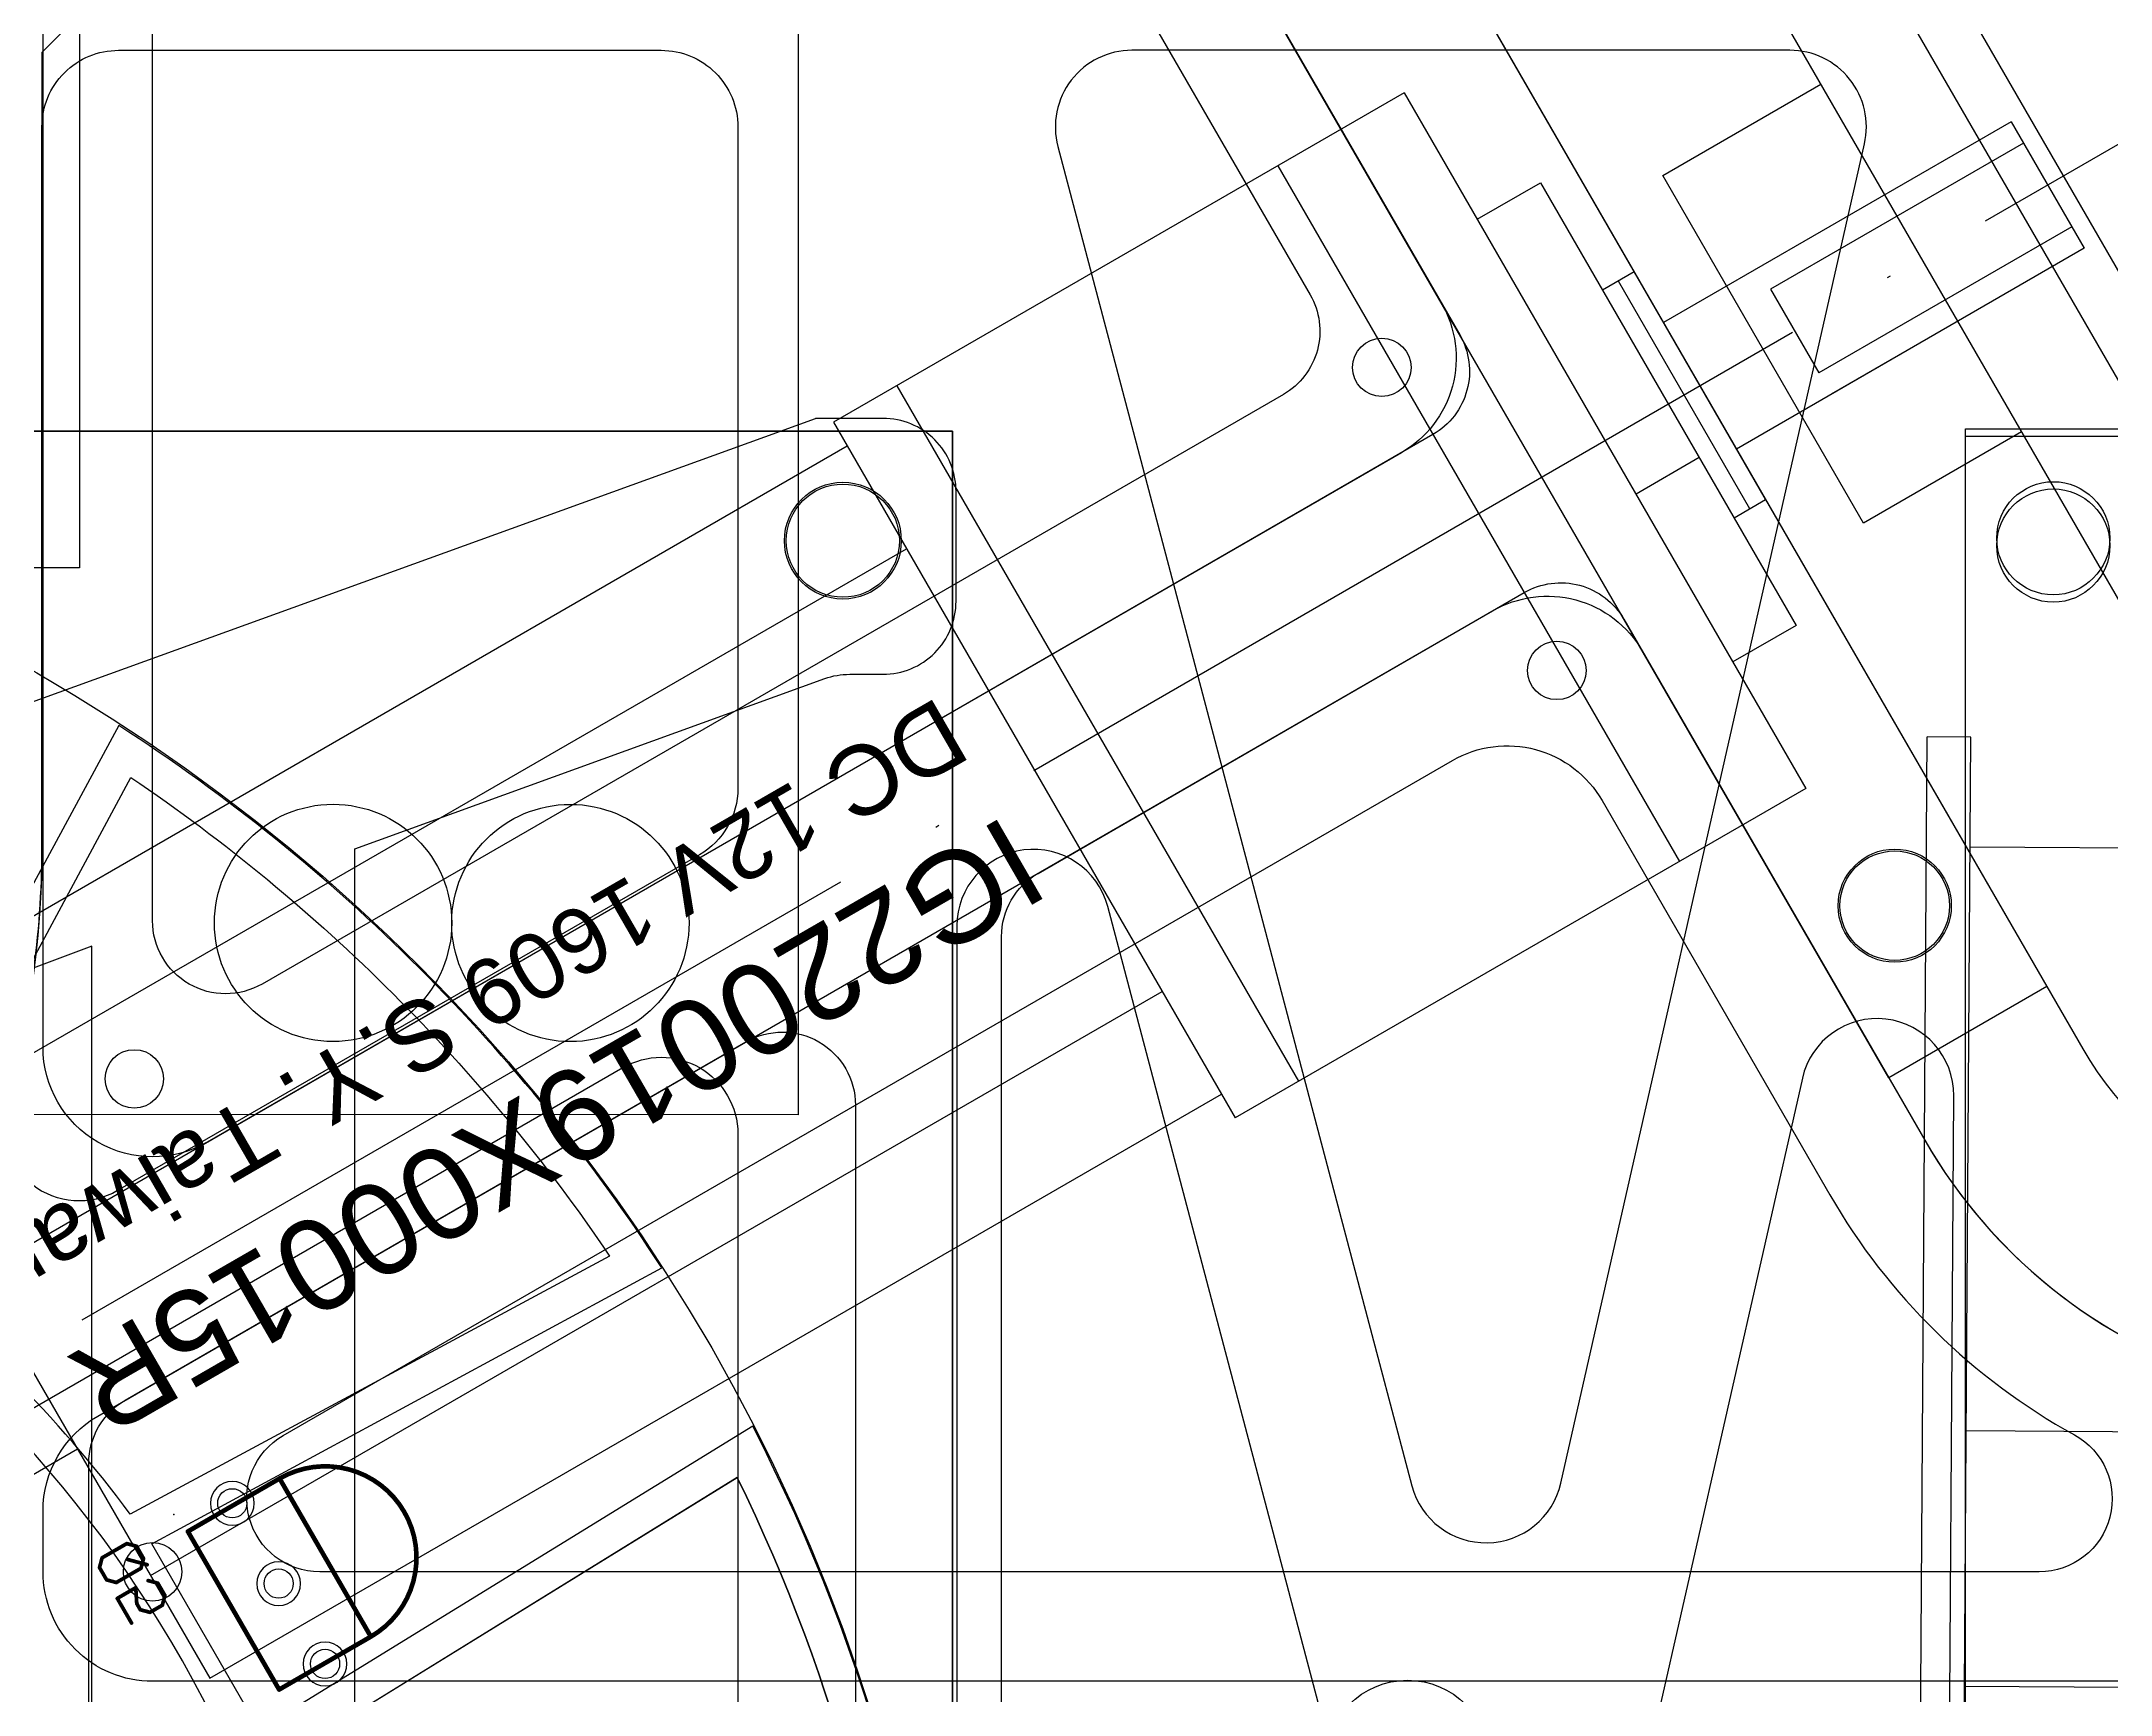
# Model space of a CAD drawing. Header units: inches. Extents: x 0 to 240, y 0 to 240.
# Drawn here: x 145 to 201.6, y 124.8 to 170.1 of the extents above; entities that cross this region are included whole.
import ezdxf

# ---------------------------------------------------------------- set-up
doc = ezdxf.new("R2010")
doc.units = ezdxf.units.IN
doc.header["$MEASUREMENT"] = 0
doc.linetypes.add('ACAD_ISO04W100', pattern=[30, 24, -3, 0, -3])
for name, color, linetype in [('Circuit', 30, 'Continuous'), ('frame1', 7, 'Continuous'), ('frame2', 7, 'Continuous'), ('frame3', 7, 'Continuous'), ('frame4', 7, 'Continuous'), ('IG22', 1, 'Continuous'), ('Parts', 3, 'Continuous'), ('TopMarker', 7, 'Continuous'), ('Wheel', 7, 'Continuous')]:
    doc.layers.add(name, color=color, linetype=linetype)
doc.styles.get("Standard").update_dxf_attribs({"font": 'arial.ttf'})

# ---------------------------------------------------------------- blocks, each defined once
blk = doc.blocks.new('ROUNDP')
blk.add_circle((0, 0), 0.5)

msp = doc.modelspace()

# ---------------------------------------------------------------- linework, layer by layer
at = {"color": 1, "linetype": 'ACAD_ISO04W100'}
msp.add_line((120, 120), (223.923, 180), dxfattribs=at)
for radius in [110, 102]:
    msp.add_circle((120, 120), radius, dxfattribs=at)
at = {"layer": 'Circuit'}
for p, q in [((165.694, 140.67), (165.697, 171.17)), ((169.908, 159.393), (69.908, 159.393)), ((69.908, 159.393), (169.908, 159.393)), ((69.908, 159.393), (169.908, 159.393)), ((169.908, 59.393), (169.908, 159.393)), ((169.908, 159.393), (169.908, 59.393)), ((169.908, 159.393), (169.908, 59.393)), ((165.694, 140.67), (140.294, 140.673))]:
    msp.add_line(p, q, dxfattribs=at)
msp.add_lwpolyline([(119.94, 159.393, -1), (119.94, 59.393, -1)], format="xyb", close=True, dxfattribs=at)
for centre, radius in [((166.908, 156.393), 1.6), ((166.908, 156.393), 1.6), ((166.908, 156.393), 1.6), ((152.944, 145.922), 3.25), ((159.444, 145.921), 3.25), ((182.373, 122.928), 2.25)]:
    msp.add_circle(centre, radius, dxfattribs=at)
at = {"layer": 'frame1'}
for points in [[(192.816, 195.649, -2.480883), (47.184, 195.649), (68.223, 195.649), (68.923, 194.949), (68.923, 186.349), (69.549, 185.336), (78.297, 180.962), (79.623, 180.649), (160.377, 180.649), (161.703, 180.962), (170.451, 185.336), (171.077, 186.349), (171.077, 194.949), (171.777, 195.649)], [(191.376, 192.475, 0.700345), (179.896, 178.799), (200.87, 142.472, 0.700345), (218.453, 145.576, 0.110675), (218.393, 146.886, 0.129138), (192.481, 191.767, 0.110675)], [(176.808, 174.149), (183.303, 162.899, -0.414214), (182.205, 158.801), (149.5, 139.919, -0.57735), (145, 142.517), (145, 172.649, -0.414214), (148, 175.649), (174.21, 175.649, -0.267949)], [(174.787, 171.649), (179.705, 163.131, -0.414214), (178.973, 160.399), (151, 144.249, -0.57735), (148, 145.981), (148, 170.649, -0.414214), (150, 172.649), (173.055, 172.649, -0.267949)], [(216.657, 125.149), (148, 125.149, -0.414214), (145, 128.149), (145, 129.815, -0.267949), (146.5, 132.413), (184.705, 154.471, -0.414214), (188.803, 153.373), (196.54, 139.972, 0.386122), (215.099, 134.022, -0.50824), (219.32, 131.641, -0.008141), (219.646, 128.401, -0.439069)], [(199.676, 128.149), (152.578, 128.149, -0.767327), (151.578, 131.881), (183.607, 150.373, -0.414214), (187.705, 149.274), (193.942, 138.472, 0.136577), (200.642, 131.9, -0.775042)]]:
    msp.add_lwpolyline(points, format="xyb", close=True, dxfattribs=at)
for centre, radius in [((181.671, 161.14), 0.8), ((186.464, 152.838), 0.8), ((195.718, 146.395), 1.55), ((147.5, 141.651), 0.8), ((148, 128.149), 0.8)]:
    msp.add_circle(centre, radius, dxfattribs=at)
at = {"layer": 'frame2'}
for points in [[(192.816, 195.649, -2.480883), (47.184, 195.649), (68.223, 195.649), (68.923, 194.949), (68.923, 186.349), (69.549, 185.336), (78.297, 180.962), (79.623, 180.649), (160.377, 180.649), (161.703, 180.962), (170.451, 185.336), (171.077, 186.349), (171.077, 194.949), (171.777, 195.649)], [(191.376, 192.475, 0.700345), (179.896, 178.799), (200.87, 142.472, 0.700345), (218.453, 145.576, 0.110675), (218.393, 146.886, 0.129138), (192.481, 191.767, 0.110675)], [(141.5, 175.649), (174.787, 175.649, -0.267949), (176.519, 174.649), (183.803, 162.033, -0.414214), (183.071, 159.301), (142.5, 135.877, -0.57735), (139.5, 137.609), (139.5, 173.649, -0.414214)], [(172.253, 147.281), (185.571, 154.971, -0.414214), (188.303, 154.239), (196.54, 139.972, 0.414214), (216.347, 134.665), (216.157, 134.555, -0.534407), (219.14, 133.085, -0.289597), (174.339, 36.052, -0.594436), (171.253, 37.731), (171.253, 145.549, -0.267949)]]:
    msp.add_lwpolyline(points, format="xyb", close=True, dxfattribs=at)
msp.add_lwpolyline([(147.37, 42.241, -0.285908), (146.253, 44.036), (146.253, 131.116, -0.267949), (147.253, 132.848), (164.253, 142.663, -0.57735), (167.253, 140.93), (167.253, 33.074, -0.279671), (166.176, 31.3, -0.021905), (158.238, 27.6, -0.534407), (155.474, 29.448), (155.474, 29.229, 0.285908), (147.37, 42.241)], format="xyb", dxfattribs=at)
msp.add_circle((195.718, 146.395), 1.55, dxfattribs=at)
at = {"layer": 'frame3'}
msp.add_lwpolyline([(223.687, 133.979, -0.339708), (158.989, 23.631), (158.377, 23.678), (157.052, 27.025), (156.798, 28.376), (156.832, 33.481), (157.472, 34.475, 0.011521), (161.402, 36.294), (162.704, 36.372), (169.272, 34.244), (170.3, 34.628, 0.253646), (219.536, 116.253), (219.476, 117.412), (214.297, 124.285), (213.823, 125.542, 0.011974), (213.481, 130.031), (214.037, 131.073), (218.476, 133.576), (219.779, 134.012), (223.347, 134.49)], format="xyb", close=True, dxfattribs=at)
at = {"layer": 'frame4'}
for points in [[(49.628, 190.313), (190.311, 190.313, -2.397779)], [(164.031, 167.725), (164.031, 149.61, -0.267949), (162.981, 147.791), (147.044, 138.59, -0.675783), (143.977, 140.994, 0.070807), (144.97, 147.969), (144.97, 167.725, -0.414214), (147.07, 169.825), (161.931, 169.825, -0.414214)], [(194.89, 167.261, 0.481145), (192.842, 169.825), (174.827, 169.825, 0.4921), (172.797, 167.189), (182.494, 130.506, 0.784209), (186.572, 130.579)], [(182.638, 114.31), (174.161, 146.375, 0.878465), (170.031, 145.839), (170.031, 76.396, 0.894282), (174.179, 75.931), (182.655, 113.309, 0.120945)], [(197.013, 91.729), (197.336, 141.188, 0.897225), (193.188, 141.666), (187.002, 114.387, 0.120945), (187.019, 113.386), (192.883, 91.206, 0.875577)], [(161.594, 115.077), (130.523, 120.13, -0.705181), (129.81, 124.021), (160.881, 141.96, -0.57735), (164.031, 140.141), (164.031, 117.15, -0.462261)]]:
    msp.add_lwpolyline(points, format="xyb", close=True, dxfattribs=at)
for centre in [(166.908, 156.393), (200.062, 156.259)]:
    msp.add_circle(centre, 1.55, dxfattribs=at)
at = {"layer": 'IG22'}
for p, q in [((182.285, 168.662), (166.653, 159.637)), ((182.285, 168.662), (193.285, 149.609)), ((198.909, 167.868), (189.383, 162.368)), ((198.909, 167.868), (200.909, 164.404)), ((199.248, 167.281), (192.32, 163.281)), ((178.821, 166.662), (189.821, 147.609)), ((184.285, 165.198), (186.017, 166.198)), ((186.017, 166.198), (193.017, 154.073)), ((200.571, 164.99), (193.643, 160.99)), ((200.909, 164.404), (191.383, 158.904)), ((200.909, 164.404), (193.981, 160.404)), ((200.659, 164.837), (200.659, 164.837)), ((188.583, 163.753), (187.717, 163.253)), ((191.75, 157.268), (188.15, 163.503)), ((192.183, 157.518), (188.583, 163.753)), ((192.32, 163.281), (193.643, 160.99)), ((168.385, 160.637), (179.385, 141.584)), ((166.653, 159.637), (177.653, 140.584)), ((139.315, 142.987), (167.028, 158.987)), ((190.364, 158.669), (188.632, 157.669)), ((191.317, 157.018), (192.183, 157.518)), ((140.94, 140.173), (168.653, 156.173)), ((193.017, 154.073), (191.285, 153.073)), ((193.285, 149.609), (177.653, 140.584)), ((147.94, 128.048), (175.653, 144.048)), ((139.315, 142.987), (149.565, 125.234)), ((149.565, 125.234), (177.278, 141.234)), ((144.208, 130.513), (145.94, 131.513))]:
    msp.add_line(p, q, dxfattribs=at)
at = {"layer": 'Parts'}
for p, q in [((180.883, 177.09), (199.883, 144.181)), ((195.553, 141.681), (176.553, 174.59)), ((197.657, 97.959), (197.657, 159.459)), ((197.657, 159.459), (202.657, 159.459)), ((197.657, 97.759), (197.657, 159.259)), ((197.657, 159.259), (202.657, 159.259)), ((196.31, 106.017), (196.604, 151.016)), ((197.804, 151.008), (196.604, 151.016)), ((197.51, 106.009), (197.804, 151.008)), ((199.883, 144.181), (195.553, 141.681))]:
    msp.add_line(p, q, dxfattribs=at)
at = {"layer": 'Parts', "color": 60}
msp.add_line((164.017, 130.736), (151.331, 122.904), dxfattribs=at)
at = {"layer": 'Parts'}
for points in [[(146, 175.649), (146, 155.649), (140, 155.649), (140, 175.649)], [(197.785, 148.009), (209.784, 147.93), (209.732, 139.93), (209.68, 131.93), (197.68, 132.009)], [(197.53, 109.009), (209.53, 108.931), (209.582, 116.931), (209.634, 124.931), (197.634, 125.009)]]:
    msp.add_lwpolyline(points, dxfattribs=at)
at = {"layer": 'Parts', "linetype": 'Continuous'}
for points in [[(168.136, 59.293), (165.217, 59.293, -0.468234), (163.25, 61.652, 0.153908), (163.1, 62.846), (147.487, 96.893), (92.477, 96.893), (76.562, 62.318), (76.562, 61.293, -0.414214), (74.562, 59.293), (71.574, 59.293, -0.414214), (69.574, 61.293), (69.574, 63.155), (86.34, 99.578), (86.34, 147.874), (72.545, 152.884), (71.808, 152.884, -0.414214), (69.808, 154.884), (69.808, 157.933, -0.414214), (71.808, 159.933), (73.073, 159.933), (119.695, 142.926), (166.158, 159.744)], [(168.136, 59.293, 0.414214), (170.136, 61.293), (170.136, 63.286), (153.54, 99.475), (153.54, 147.954), (166.413, 152.614, -0.087038), (167.094, 152.733), (168.008, 152.733, 0.414214), (170.008, 154.733), (170.008, 157.744, 0.414214), (168.008, 159.744), (166.158, 159.744)]]:
    msp.add_lwpolyline(points, format="xyb", dxfattribs=at)
at = {"layer": 'Parts', "color": 60}
msp.add_lwpolyline([(169.893, 111.83, 0.10631), (164.439, 132.135), (150.918, 123.821), (147.978, 128.913), (161.951, 136.472, 0.10631), (147.075, 151.329), (139.523, 137.368), (134.431, 140.308), (142.752, 153.841, 0.10631), (122.44, 159.269), (122.88, 143.403), (117, 143.403), (117.44, 159.283, 0.10631), (97.136, 153.829), (105.45, 140.308), (100.357, 137.368), (92.798, 151.341, 0.10631), (77.941, 136.465), (91.902, 128.913), (88.962, 123.821), (75.429, 132.142, 0.10631), (70.001, 111.83)], format="xyb", dxfattribs=at)
for points in [[(147.391, 129.728, 0.0733), (140.338, 136.781), (147.409, 149.907, -0.095443), (160.517, 136.799)], [(150.22, 95.716, 0.270337), (152.919, 105.505, 1.12268), (86.961, 105.505, 0.270337), (89.66, 95.716, 0.646816)], [(153.912, 113.27, 0.0733), (151.331, 122.904), (164.017, 130.736, -0.095443), (168.815, 112.83)]]:
    msp.add_lwpolyline(points, format="xyb", close=True, dxfattribs=at)
at = {"layer": 'Parts', "linetype": 'Continuous'}
msp.add_lwpolyline([(146.34, 101.893), (146.34, 101.893), (146.34, 145.285), (119.94, 135.393), (93.54, 145.272), (93.54, 101.893)], close=True, dxfattribs=at)
at = {"layer": 'Parts'}
for points, const_width in [([(151.479, 130.704, -1), (153.979, 126.373)], 0.127), ([(151.451, 130.688, -1), (151.506, 130.719)], 0.0635), ([(151.495, 130.676, -1), (151.463, 130.731)], 0.0635), ([(151.463, 130.731, -1), (151.495, 130.676)], 0.0635), ([(148.94, 129.238, -1), (148.995, 129.269)], 0.0635), ([(148.983, 129.226, -1), (148.951, 129.281)], 0.0635), ([(147.287, 128.897, -1), (147.3, 128.946)], 0.0508), ([(147.281, 128.943, -1), (147.306, 128.899)], 0.0508), ([(147.538, 128.837, -1), (147.582, 128.863)], 0.0508), ([(147.566, 128.875, -1), (147.553, 128.826)], 0.0508), ([(146.525, 128.253, -1), (146.569, 128.278)], 0.0508), ([(146.571, 128.259, -1), (146.522, 128.272)], 0.0508), ([(146.631, 128.51, -1), (146.605, 128.554)], 0.0508), ([(146.594, 128.538, -1), (146.643, 128.525)], 0.0508), ([(147.313, 128.462, -1), (147.326, 128.511)], 0.0508), ([(147.708, 128.24, -1), (147.659, 128.253)], 0.0508), ([(147.67, 128.268, -1), (147.696, 128.224)], 0.0508), ([(147.73, 128.519, -1), (147.779, 128.506)], 0.0508), ([(147.776, 128.525, -1), (147.732, 128.5)], 0.0508), ([(147.858, 128.368, -1), (147.845, 128.319)], 0.0508), ([(146.735, 127.903, -1), (146.748, 127.952)], 0.0508), ([(146.764, 127.94, -1), (146.72, 127.915)], 0.0508), ([(147.021, 127.834, -1), (146.995, 127.878)], 0.0508), ([(147.015, 127.881, -1), (147.001, 127.832)], 0.0508), ([(147.515, 127.712, -1), (147.566, 127.715)], 0.0508), ([(147.528, 127.736, -1), (147.553, 127.692)], 0.0508), ([(147.871, 127.884, -1), (147.885, 127.933)], 0.0508), ([(148.122, 127.825, -1), (148.166, 127.85)], 0.0508), ([(148.151, 127.862, -1), (148.138, 127.813)], 0.0508), ([(148.315, 127.506, -1), (148.364, 127.493)], 0.0508), ([(148.361, 127.512, -1), (148.317, 127.487)], 0.0508), ([(147.012, 127.409, -1), (147.056, 127.434)], 0.0508), ([(147.047, 127.399, -1), (147.021, 127.443)], 0.0508), ([(147.545, 127.266, -1), (147.589, 127.291)], 0.0508), ([(147.592, 127.28, -1), (147.541, 127.277)], 0.0508), ([(147.657, 127.085, -1), (147.671, 127.134)], 0.0508), ([(147.686, 127.123, -1), (147.642, 127.097)], 0.0508), ([(147.943, 127.017, -1), (147.918, 127.061)], 0.0508), ([(147.937, 127.063, -1), (147.924, 127.014)], 0.0508), ([(148.292, 127.227, -1), (148.243, 127.24)], 0.0508), ([(148.255, 127.256, -1), (148.281, 127.212)], 0.0508), ([(147.446, 126.759, -1), (147.402, 126.734)], 0.0508), ([(153.995, 126.346, -1), (153.963, 126.401)], 0.0635), ([(154.006, 126.389, -1), (153.951, 126.358)], 0.0635), ([(153.963, 126.401, -1), (153.995, 126.346)], 0.0635), ([(151.483, 124.896, -1), (151.451, 124.951)], 0.0635), ([(151.495, 124.939, -1), (151.44, 124.908)], 0.0635)]:
    msp.add_lwpolyline(points, format="xyb", dxfattribs=dict(at, const_width=const_width))
for points, const_width in [([(151.479, 130.704), (148.967, 129.254)], 0.127), ([(153.979, 126.373), (151.479, 130.704)], 0.127), ([(148.967, 129.254), (151.467, 124.923)], 0.127), ([(147.293, 128.921), (146.618, 128.532)], 0.102), ([(147.56, 128.85), (147.293, 128.921)], 0.102), ([(147.754, 128.512), (147.56, 128.85)], 0.102), ([(146.618, 128.532), (146.547, 128.265)], 0.102), ([(146.547, 128.265), (146.742, 127.928)], 0.102), ([(147.008, 127.856), (147.683, 128.246)], 0.102), ([(147.319, 128.486), (147.852, 128.344)], 0.102), ([(147.683, 128.246), (147.754, 128.512)], 0.102), ([(146.742, 127.928), (147.008, 127.856)], 0.102), ([(147.034, 127.421), (147.54, 127.714)], 0.102), ([(147.54, 127.714), (147.567, 127.279)], 0.102), ([(148.144, 127.837), (147.878, 127.909)], 0.102), ([(148.339, 127.5), (148.144, 127.837)], 0.102), ([(148.268, 127.234), (148.339, 127.5)], 0.102), ([(147.424, 126.746), (147.034, 127.421)], 0.102), ([(147.567, 127.279), (147.664, 127.11)], 0.102), ([(147.664, 127.11), (147.93, 127.039)], 0.102), ([(147.93, 127.039), (148.268, 127.234)], 0.102), ([(151.467, 124.923), (153.979, 126.373)], 0.127)]:
    msp.add_lwpolyline(points, dxfattribs=dict(at, const_width=const_width))
at = {"layer": 'Parts', "linetype": 'Continuous'}
msp.add_circle((166.908, 156.393), 1.6, dxfattribs=at)
at = {"layer": 'Parts'}
for centre, radius in [((200.062, 156.459), 1.55), ((200.062, 156.259), 1.55), ((195.718, 146.395), 1.5), ((150.184, 130.026), 0.4), ((151.454, 127.826), 0.4), ((152.724, 125.626), 0.4)]:
    msp.add_circle(centre, radius, dxfattribs=at)
at = {"layer": 'Parts', "color": 60}
msp.add_arc((119.94, 109.33), 49, 4.096, 25.904, dxfattribs=at)
at = {"layer": 'Parts'}
msp.add_point((148.581, 129.723), dxfattribs=at)
at = {"layer": 'TopMarker'}
msp.add_lwpolyline([(122.306, 123.079, -0.688952), (117.634, 123.079, -0.387064), (94.97, 147.969), (94.97, 169.769), (94.27, 170.469), (90.67, 170.469), (89.97, 171.169), (89.97, 174.269), (90.67, 174.969), (94.97, 174.969), (144.97, 174.969), (149.27, 174.969), (149.97, 174.269), (149.97, 171.169), (149.27, 170.469), (145.67, 170.469), (144.97, 169.769), (144.97, 147.969, -0.387064)], format="xyb", close=True, dxfattribs=at)
at = {"layer": 'Wheel'}
for p, q in [((211.829, 146.49), (188.855, 186.281)), ((210.53, 145.74), (187.556, 185.531)), ((207.932, 144.24), (184.958, 184.031)), ((189.365, 166.399), (193.695, 168.899)), ((194.865, 156.873), (189.365, 166.399)), ((199.195, 159.373), (194.865, 156.873))]:
    msp.add_line(p, q, dxfattribs=at)

# ---------------------------------------------------------------- block references
at = {"layer": 'Parts', "xscale": -1.199999999999999, "yscale": 1.199999999999999, "rotation": 119.9999999999999}
for p in [(150.184, 130.026), (150.184, 130.026), (150.184, 130.026), (150.184, 130.026), (151.454, 127.826), (151.454, 127.826), (151.454, 127.826), (151.454, 127.826), (152.724, 125.626), (152.724, 125.626), (152.724, 125.626), (152.724, 125.626)]:
    msp.add_blockref('ROUNDP', p, dxfattribs=at)

# ---------------------------------------------------------------- texts
at = {"layer": 'IG22', "color": 7, "insert": (172.653, 146.744), "char_height": 0.2, "attachment_point": 1, "rotation": 210}
msp.add_mtext_dynamic_manual_height_columns('{\\H12.5x;IG220019X00015R\\P\\H0.04x; \\P\\H19x;DC \\H0.94737x;12V 1609\\H1.05556x; S.Y. Taiwan}', width=30.48486, gutter_width=1, heights=[6.349], dxfattribs=at)

doc.saveas('drawing.dxf')
